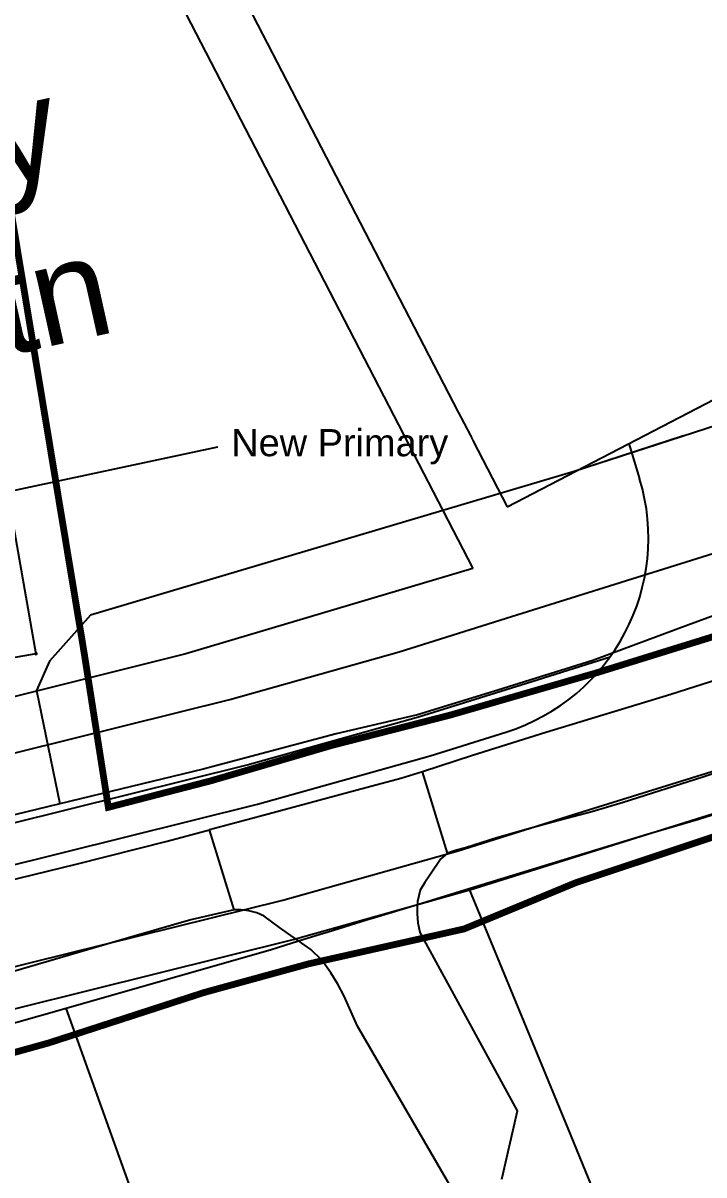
# Model space of a CAD drawing. Header units: millimetres. Extents: x 111502 to 977541, y 8702 to 1044108.
# Drawn here: x 489337.7 to 489387.9, y 241064.2 to 241149.1 of the extents above; entities that cross this region are included whole.
import ezdxf
from ezdxf import colors
from ezdxf.entities.mleader import LeaderData, LeaderLine
from ezdxf.math import Vec2, Vec3

# ---------------------------------------------------------------- set-up
doc = ezdxf.new("R2010")
doc.units = ezdxf.units.MM
doc.header["$LTSCALE"] = 0.25
doc.linetypes.add('DASHED2', pattern=[9.525, 6.35, -3.175])
for name, color, linetype in [('0_HVSS New 33kV Cable', 104, 'Continuous'), ('E HVSS As Laid HV', 10, 'Continuous'), ('Proposed Primary Substation - OPTION 2$0$0 Fence & Boundary', 7, 'Continuous'), ('X HVSS Site Background', 8, 'Continuous'), ('X HVSS Site Outline', 210, 'Continuous'), ('Z-z-Xref-Primary Substation', 7, 'Continuous')]:
    doc.layers.add(name, color=color, linetype=linetype)
doc.styles.add('Arial', font='arial.ttf')
doc.styles.add('Proposed Employment Area - 11-089-MP013-01a$0$2500T70R', font='arial.ttf', dxfattribs={"height": 17500})
doc.styles.add('Proposed Employment Area - 11-089-MP013-01a$0$Standard', font='txt')

# ---------------------------------------------------------------- blocks, each defined once
blk = doc.blocks.new('_None')
blk = doc.blocks.new('Proposed Commercial Boundary - 09.02.22')
at = {"layer": 'X HVSS Site Outline', "const_width": 500}
blk.add_lwpolyline([(489361208, 241253874, 0.209921), (489297996, 241132483), (489336202, 241139118), (489342225, 241102707), (489344015, 241091274), (489351613, 241093241), (489360502, 241095847), (489369182, 241098069), (489379928, 241101176), (489389329, 241104094), (489399070, 241107367), (489407728, 241110426), (489417249, 241113802), (489427113, 241118321), (489435861, 241121924), (489444571, 241125636), (489451576, 241128914), (489457790, 241132200), (489465307, 241136071), (489474439, 241140552), (489483268, 241145694), (489491363, 241151227)], format="xyb", dxfattribs=at)
at = {"layer": 'X HVSS Site Outline'}
blk.add_lwpolyline([(489297521, 241063412, 500, 500, 0), (489299208, 241063782, 500, 500, 0), (489308497, 241065821, 500, 500, 0), (489317094, 241067990, 500, 500, 0), (489328631, 241070852, 500, 500, 0), (489339631, 241073910, 500, 500, 0), (489340739, 241074269, 500, 500, 0), (489351079, 241077627, 500, 500, 0), (489358771, 241079737, 500, 500, 0), (489370225, 241082311, 500, 500, 0), (489378459, 241085722, 500, 500, 0), (489389099, 241089267, 500, 500, 0), (489398804, 241092298, 500, 500, 0), (489411141, 241096608, 500, 500, 0), (489416792, 241098777, 500, 500, 0), (489424771, 241102013, 500, 500, 0), (489436340, 241105985, 500, 500, 0), (489447113, 241111113, 500, 500, 0)], format="xyseb", dxfattribs=at)
blk = doc.blocks.new('Proposed Primary Substation - OPTION 2')
at = {"layer": 'Proposed Primary Substation - OPTION 2$0$0 Fence & Boundary', "color": 4}
blk.add_lwpolyline([(489338620, 241102643), (489338638, 241102545), (489338736, 241102562), (489338719, 241102660)], close=True, dxfattribs=at)
at = {"layer": 'Proposed Primary Substation - OPTION 2$0$0 Fence & Boundary', "color": 4, "flags": 128}
for points in [[(489338620, 241102643), (489338736, 241102562)], [(489338719, 241102660), (489338638, 241102545)]]:
    blk.add_lwpolyline(points, dxfattribs=at)
at = {"layer": 'X HVSS Site Outline', "flags": 128}
blk.add_lwpolyline([(489305193, 241096707), (489299297, 241130192), (489332782, 241136087), (489338678, 241102602)], close=True, dxfattribs=at)
blk = doc.blocks.new('commercial background')
at = {"layer": 'X HVSS Site Background'}
for p, q in [((812.823, 735.101), (860.718, 642.504)), ((860.698, 642.493), (905.073, 665.585)), ((869.678, 647.166), (870.468, 644.569)), ((855.031, 624.134), (860.623, 625.894)), ((865.602, 619.809), (885.486, 626.035)), ((842.315, 620.573), (855.031, 624.134)), ((807.095, 611.813), (842.315, 620.573)), ((857.112, 617.136), (865.602, 619.809)), ((844.181, 613.515), (857.112, 617.136)), ((808.856, 604.729), (844.181, 613.515))]:
    blk.add_line(p, q, dxfattribs=at)
at = {"layer": 'X HVSS Site Background', "flags": 128}
for points in [[(858.186, 637.961), (837.045, 631.675), (803.843, 623.366), (779.9, 617.897), (776.12, 640.026), (776.871, 664.429), (792.463, 702.724), (808.976, 733.099), (858.186, 637.961)], [(783.768, 614.257), (805.165, 619.577), (840.27, 628.309), (852.751, 631.803), (861.019, 634.406), (880.726, 640.577), (900.627, 647.375), (916.698, 653.843), (934.216, 661.617), (954.357, 671.589), (964.597, 677.05), (974.803, 683.077), (994.592, 695.905), (998.367, 698.308)], [(785.513, 595.967), (787.355, 596.292), (809.58, 601.818), (844.947, 610.614), (857.967, 614.26), (866.5, 616.946), (886.419, 623.184), (907.005, 630.215), (913.829, 632.962)], [(784.974, 609.405), (806.371, 614.725), (841.548, 623.474), (854.176, 627.01), (862.516, 629.636), (868.297, 631.446)]]:
    blk.add_lwpolyline(points, dxfattribs=at)
at = {"layer": 'X HVSS Site Background'}
blk.add_arc((856.118, 640.202), 15, 287.47477, 16.92751, dxfattribs=at)
at = {"layer": 'X HVSS Site Background', "insert": (792.137, 666.676), "char_height": 7.35, "attachment_point": 1, "rotation": 12.49901, "style": 'Proposed Employment Area - 11-089-MP013-01a$0$2500T70R'}
blk.add_mtext_dynamic_manual_height_columns('Primary\\PSub Stn', width=39.71919, gutter_width=36.75, heights=[0], dxfattribs=at)
at = {"layer": 'X HVSS Site Background', "style": 'Proposed Employment Area - 11-089-MP013-01a$0$Standard'}
for p, rotation in [((485.879, 899.504), 95.93017), ((729.369, 850.694), 240.53665), ((319.531, 839.474), 95.93017), ((520.898, 756.599), 330.46833), ((1582.144, 507.489), 240.46833), ((1846.745, 293.104), 209.31426), ((1096.498, 265.372), 60.46833)]:
    blk.add_attdef('NOOFPARKINGSPACES', p, '', height=0.3, rotation=rotation, dxfattribs=at)
blk = doc.blocks.new('OS MAP 060722')
at = {"layer": 'X HVSS Site Background', "flags": 128}
for points in [[(583.093, 1969.162), (577.243, 1967.202), (577.243, 1967.202), (571.373, 1965.322), (571.373, 1965.322), (569.053, 1964.642), (569.053, 1964.642), (566.713, 1964.012), (566.713, 1964.012), (564.383, 1963.382), (564.383, 1963.382), (562.053, 1962.722), (562.053, 1962.722), (559.753, 1961.992), (559.753, 1961.992), (559.083, 1961.812), (559.083, 1961.812), (558.433, 1961.592)], [(560.023, 1958.992), (573.123, 1962.992), (573.123, 1962.992), (576.923, 1964.092), (576.923, 1964.092), (580.723, 1965.292), (580.723, 1965.292), (586.223, 1967.092), (586.223, 1967.092), (591.523, 1968.792), (591.523, 1968.792), (602.923, 1972.792), (602.923, 1972.792), (615.723, 1977.392), (615.723, 1977.392), (622.523, 1980.092), (622.523, 1980.092), (629.323, 1982.892), (629.323, 1982.892), (635.723, 1985.392)], [(631.573, 1994.182), (626.873, 1992.082), (626.873, 1992.082), (622.073, 1990.182), (622.073, 1990.182), (616.773, 1987.882), (616.773, 1987.882), (611.573, 1985.782), (611.573, 1985.782), (605.673, 1983.582), (605.673, 1983.582), (599.773, 1981.482), (599.773, 1981.482), (585.473, 1976.682), (585.473, 1976.682), (574.873, 1973.282), (574.873, 1973.282), (565.673, 1970.482), (565.673, 1970.482), (560.273, 1968.782), (560.273, 1968.782), (556.573, 1967.592)], [(617.778, 2087.324), (645.629, 2019.356), (645.629, 2019.356), (645.221, 2016.42), (645.221, 2016.42), (640.128, 2013.186), (640.128, 2013.186), (567.756, 1989.731), (567.756, 1989.731), (532.123, 1979.131), (532.123, 1979.131), (529.093, 1975.73), (529.093, 1975.73), (528.132, 1973.59), (528.132, 1973.59), (529.87, 1965.231)], [(583.223, 1980.992), (576.123, 1978.392), (576.123, 1978.392), (569.123, 1975.792), (569.123, 1975.792), (562.123, 1973.592), (562.123, 1973.592), (556.223, 1971.792), (556.223, 1971.792), (550.223, 1970.392), (550.223, 1970.392), (540.423, 1967.792), (540.423, 1967.792), (529.87, 1965.231)], [(556.573, 1967.592), (554.973, 1967.082), (554.973, 1967.082), (551.773, 1966.222), (551.773, 1966.222), (544.573, 1964.282), (544.573, 1964.282), (540.883, 1963.302)], [(558.433, 1961.592), (556.573, 1967.592)], [(529.87, 1965.231), (519.823, 1962.792), (519.823, 1962.792), (508.653, 1959.692), (508.653, 1959.692), (507.653, 1959.392)], [(510.483, 1955.622), (518.373, 1957.682), (518.373, 1957.682), (531.073, 1960.782), (531.073, 1960.782), (537.773, 1962.482), (537.773, 1962.482), (540.883, 1963.302)], [(542.703, 1957.422), (540.883, 1963.302)], [(558.433, 1961.592), (557.933, 1961.182), (557.933, 1961.182), (557.123, 1959.972), (557.123, 1959.972), (556.763, 1959.422), (556.763, 1959.422), (556.413, 1958.862), (556.413, 1958.862), (556.203, 1958.032), (556.203, 1958.032), (556.203, 1957.812)], [(556.203, 1957.812), (560.023, 1958.992)], [(576.523, 1918.792), (567.323, 1941.292), (567.323, 1941.292), (560.023, 1958.992)], [(542.703, 1957.422), (539.513, 1956.682), (539.513, 1956.682), (535.343, 1955.462), (535.343, 1955.462), (526.043, 1952.732), (526.043, 1952.732), (511.935, 1949.349)], [(547.453, 1955.122), (546.633, 1955.702), (546.633, 1955.702), (546.053, 1956.112), (546.053, 1956.112), (545.483, 1956.522), (545.483, 1956.522), (544.913, 1956.932), (544.913, 1956.932), (544.383, 1957.192), (544.383, 1957.192), (543.793, 1957.332), (543.793, 1957.332), (543.193, 1957.422), (543.193, 1957.422), (542.703, 1957.422)], [(547.453, 1955.122), (549.053, 1955.612), (549.053, 1955.612), (549.643, 1955.792), (549.643, 1955.792), (552.463, 1956.662), (552.463, 1956.662), (553.053, 1956.842), (553.053, 1956.842), (556.203, 1957.812)], [(562.433, 1937.562), (563.583, 1942.592), (563.583, 1942.592), (556.413, 1955.732), (556.413, 1955.732), (556.273, 1956.432), (556.273, 1956.432), (556.213, 1957.142), (556.213, 1957.142), (556.203, 1957.812)], [(530.323, 1950.172), (545.423, 1954.492), (545.423, 1954.492), (547.453, 1955.122)], [(561.263, 1932.492), (551.783, 1948.832), (551.783, 1948.832), (550.803, 1951.042), (550.803, 1951.042), (550.343, 1951.922), (550.343, 1951.922), (549.823, 1952.762), (549.823, 1952.762), (549.163, 1953.692), (549.163, 1953.692), (548.343, 1954.482), (548.343, 1954.482), (547.453, 1955.122)], [(479.753, 1937.892), (489.653, 1939.592), (489.653, 1939.592), (492.253, 1939.992), (492.253, 1939.992), (494.853, 1940.492), (494.853, 1940.492), (497.553, 1941.092), (497.553, 1941.092), (500.453, 1941.692), (500.453, 1941.692), (504.953, 1942.692), (504.953, 1942.692), (509.353, 1943.892), (509.353, 1943.892), (513.953, 1945.292), (513.953, 1945.292), (517.423, 1946.492), (517.423, 1946.492), (530.323, 1950.172)], [(581.984, 1802.633), (579.133, 1810.082), (579.133, 1810.082), (574.533, 1823.282), (574.533, 1823.282), (571.377, 1832.181), (571.377, 1832.181), (568.433, 1840.482), (568.433, 1840.482), (557.443, 1873.692), (557.443, 1873.692), (556.813, 1876.202), (556.813, 1876.202), (549.613, 1896.102), (549.613, 1896.102), (545.013, 1909.102), (545.013, 1909.102), (530.323, 1950.172)]]:
    blk.add_lwpolyline(points, dxfattribs=at)
at = {"layer": 'X HVSS Site Background'}
for points in [[(575.814, 1992.343), (567.756, 1989.731), (532.123, 1979.131), (529.093, 1975.73), (528.132, 1973.59), (529.87, 1965.231)], [(612.535, 1992.16), (611.623, 1991.792), (607.523, 1990.092), (603.323, 1988.392), (596.823, 1985.992), (590.423, 1983.692), (583.223, 1980.992), (576.123, 1978.392), (569.123, 1975.792), (562.123, 1973.592), (556.223, 1971.792), (550.223, 1970.392), (540.423, 1967.792), (529.87, 1965.231)], [(626.886, 1992.088), (626.873, 1992.082), (622.073, 1990.182), (616.773, 1987.882), (611.573, 1985.782), (605.673, 1983.582), (599.773, 1981.482), (585.473, 1976.682), (574.873, 1973.282), (565.673, 1970.482), (560.273, 1968.782), (556.573, 1967.592)], [(640.56, 1992.02), (637.443, 1990.512), (632.533, 1988.182), (627.593, 1985.902), (622.613, 1983.722), (616.563, 1981.232), (610.473, 1978.852), (599.963, 1974.912), (583.093, 1969.162), (577.243, 1967.202), (571.373, 1965.322), (569.053, 1964.642), (566.713, 1964.012), (564.383, 1963.382), (562.053, 1962.722), (559.753, 1961.992), (559.083, 1961.812), (558.433, 1961.592)], [(560.023, 1958.992), (573.123, 1962.992), (576.923, 1964.092), (580.723, 1965.292), (586.223, 1967.092), (591.523, 1968.792), (602.923, 1972.792), (615.723, 1977.392), (622.523, 1980.092), (629.323, 1982.892), (635.723, 1985.392), (641.923, 1988.192), (647.323, 1990.592), (650.241, 1991.972)], [(556.573, 1967.592), (554.973, 1967.082), (551.773, 1966.222), (544.573, 1964.282), (540.883, 1963.302)], [(558.433, 1961.592), (556.573, 1967.592)], [(529.87, 1965.231), (519.823, 1962.792), (508.653, 1959.692), (507.653, 1959.392)], [(510.483, 1955.622), (518.373, 1957.682), (531.073, 1960.782), (537.773, 1962.482), (540.883, 1963.302)], [(542.703, 1957.422), (540.883, 1963.302)], [(558.433, 1961.592), (557.933, 1961.182), (557.123, 1959.972), (556.763, 1959.422), (556.413, 1958.862), (556.203, 1958.032), (556.203, 1957.812)], [(556.203, 1957.812), (560.023, 1958.992)], [(613.313, 1832.852), (612.023, 1835.492), (608.723, 1841.592), (608.223, 1842.792), (607.523, 1843.992), (606.323, 1846.492), (605.223, 1848.892), (604.023, 1851.592), (602.923, 1854.392), (600.623, 1859.992), (598.223, 1866.492), (596.123, 1872.992), (595.773, 1873.692), (592.023, 1882.692), (587.123, 1894.192), (580.323, 1909.892), (576.523, 1918.792), (567.323, 1941.292), (560.023, 1958.992)], [(542.703, 1957.422), (539.513, 1956.682), (535.343, 1955.462), (526.043, 1952.732), (511.935, 1949.349)], [(547.453, 1955.122), (546.633, 1955.702), (546.053, 1956.112), (545.483, 1956.522), (544.913, 1956.932), (544.383, 1957.192), (543.793, 1957.332), (543.193, 1957.422), (542.703, 1957.422)], [(547.453, 1955.122), (549.053, 1955.612), (549.643, 1955.792), (552.463, 1956.662), (553.053, 1956.842), (556.203, 1957.812)], [(562.433, 1937.562), (563.583, 1942.592), (556.413, 1955.732), (556.273, 1956.432), (556.213, 1957.142), (556.203, 1957.812)], [(530.323, 1950.172), (545.423, 1954.492), (547.453, 1955.122)], [(607.294, 1811.56), (605.593, 1816.272), (600.735, 1829.768), (584.923, 1873.692), (578.023, 1892.592), (573.623, 1904.392), (573.023, 1905.992), (572.423, 1907.692), (571.623, 1909.492), (570.823, 1911.492), (569.723, 1913.992), (568.523, 1916.692), (567.423, 1918.892), (566.523, 1921.142), (563.513, 1926.922), (561.263, 1932.492), (551.783, 1948.832), (550.803, 1951.042), (550.343, 1951.922), (549.823, 1952.762), (549.163, 1953.692), (548.343, 1954.482), (547.453, 1955.122)], [(479.753, 1937.892), (489.653, 1939.592), (492.253, 1939.992), (494.853, 1940.492), (497.553, 1941.092), (500.453, 1941.692), (504.953, 1942.692), (509.353, 1943.892), (513.953, 1945.292), (517.423, 1946.492), (530.323, 1950.172)], [(581.984, 1802.633), (579.133, 1810.082), (574.533, 1823.282), (571.377, 1832.181), (568.433, 1840.482), (557.443, 1873.692), (556.813, 1876.202), (549.613, 1896.102), (545.013, 1909.102), (530.323, 1950.172)]]:
    blk.add_lwpolyline(points, dxfattribs=at)

msp = doc.modelspace()

# ---------------------------------------------------------------- block references
at = {"layer": 'E HVSS As Laid HV', "linetype": 'DASHED2', "lineweight": 0}
msp.add_blockref('OS MAP 060722', (488810.577, 239126.308), dxfattribs=at)

# ---------------------------------------------------------------- next in the draw order: leaders
at = {"layer": '0_HVSS New 33kV Cable', "color": 1, "lineweight": 0}
ml = msp.add_multileader_mtext('Standard', dxfattribs=at)
ml.set_content('New Primary ', color=1, style='Arial')
ml.set_leader_properties()
ml.set_arrow_properties(name='NONE')
ml.build(insert=Vec2(0, 0))
ml.multileader.update_dxf_attribs({"has_dogleg": 0, "has_text_frame": 1, "text_left_attachment_type": 2, "text_right_attachment_type": 2, "dogleg_length": 0})
ctx = ml.context
ctx.base_point, ctx.char_height, ctx.landing_gap_size, ctx.plane_origin = Vec3(489352.068, 241117.862), 2, 1, Vec3(490136.724, 241307.698)
ctx.left_attachment, ctx.right_attachment = 2, 2
notes = []
notes.append((ctx, [(0, (1, 1, 0), (489352.068, 241117.862), (1, 0), 0, [(0, [(489328.135, 241112.74)], 0, [])])]))
ctx.mtext.insert, ctx.mtext.flow_direction = Vec3(489353.068, 241119.156), 5
ctx.mtext.has_bg_fill, ctx.mtext.bg_color, ctx.mtext.bg_scale_factor, ctx.mtext.bg_transparency, ctx.mtext.use_window_bg_color = 1, -1027028792, 1.5, 0, 1
for ctx, leaders in notes:
    for number, flags, end, landing, length, lines in leaders:
        leader = LeaderData()
        leader.index, (leader.has_last_leader_line, leader.has_dogleg_vector, leader.attachment_direction) = number, flags
        leader.last_leader_point, leader.dogleg_vector, leader.dogleg_length = Vec3(end), Vec3(landing), length
        for number, points, colour, breaks in lines:
            line = LeaderLine()
            line.index, line.vertices, line.color, line.breaks = number, Vec3.list(points), colors.encode_raw_color(colour), breaks
            leader.lines.append(line)
        ctx.leaders.append(leader)

# ---------------------------------------------------------------- next in the draw order: linework, layer by layer
at = {"lineweight": 0}
msp.add_circle((488727.819, 239008.333), 11388.418, dxfattribs=at)

# ---------------------------------------------------------------- next in the draw order: block references
at = {"layer": 'X HVSS Site Background', "lineweight": 0}
msp.add_blockref('commercial background', (488512.685, 240470.927), dxfattribs=at)
at = {"layer": 'X HVSS Site Outline', "lineweight": 0, "xscale": 0.001, "yscale": 0.001, "zscale": 0.001}
msp.add_blockref('Proposed Commercial Boundary - 09.02.22', (0, 0), dxfattribs=at)
at = {"layer": 'Z-z-Xref-Primary Substation', "lineweight": 0, "xscale": 0.001, "yscale": 0.001, "zscale": 0.001}
msp.add_blockref('Proposed Primary Substation - OPTION 2', (0, 0), dxfattribs=at)

doc.saveas('drawing.dxf')
